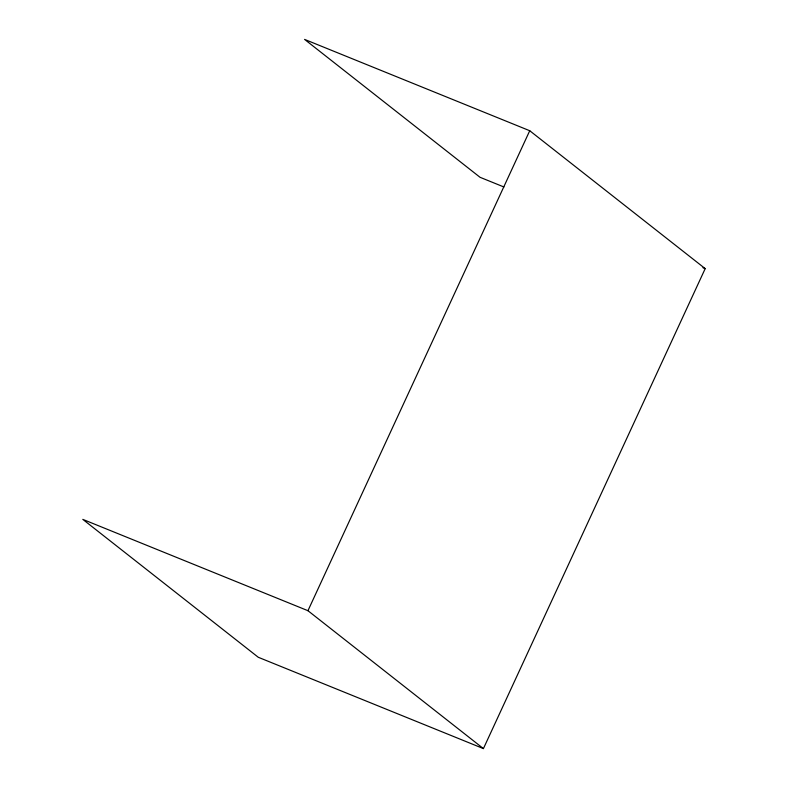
<?xml version="1.0" encoding="UTF-8"?>
<svg xmlns="http://www.w3.org/2000/svg" width="788" height="788" viewBox="0 0 788 788"><rect width="100%" height="100%" fill="white"/><g stroke="black" fill="none" stroke-linecap="round" stroke-linejoin="round"><path stroke-width="1.18" d="M529.733 130.729L705.201 268.629L483.418 748.6L307.95 610.7L529.733 130.729L304.582 39.4L480.05 177.3L503.926 186.983M702.926 267.703L705.201 268.629M307.95 610.7L82.799 519.371L258.267 657.271L483.418 748.6"/></g></svg>
